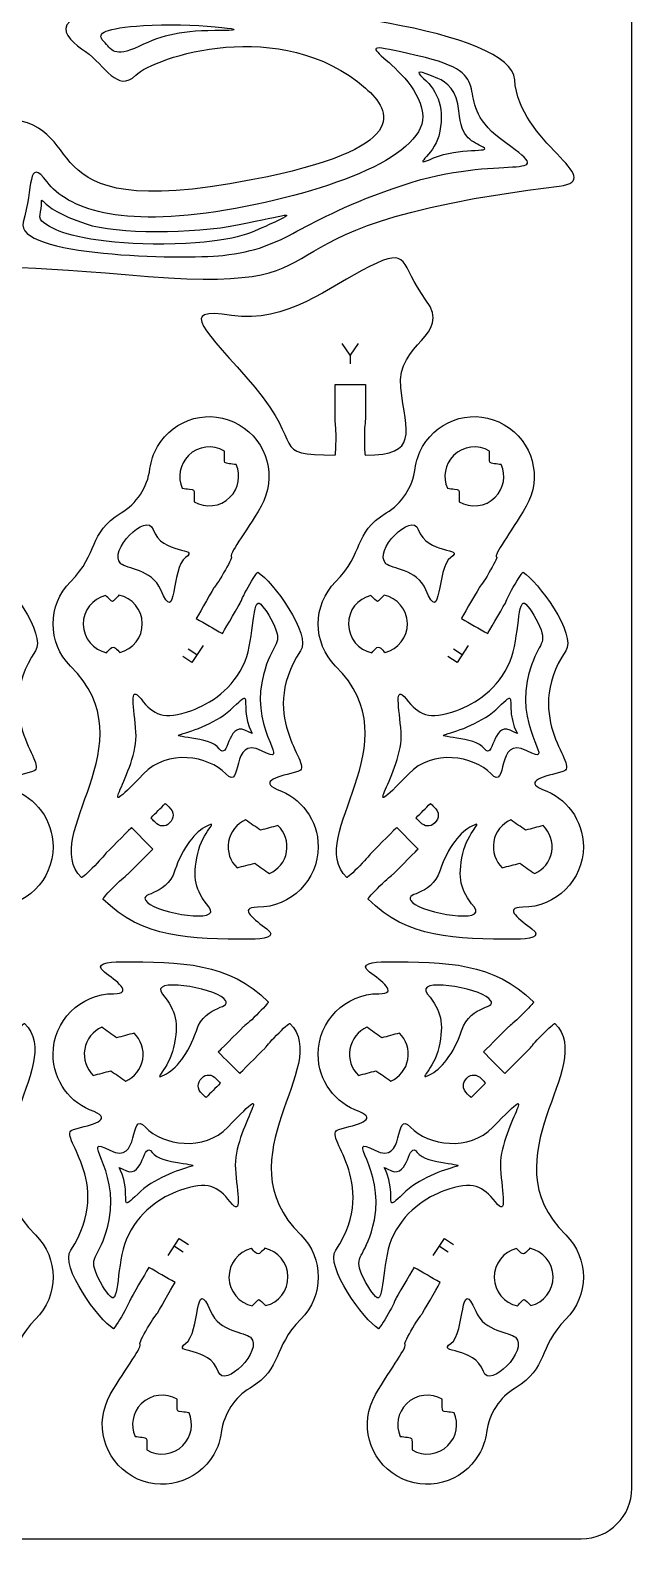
# Model space of a CAD drawing. Extents: x 0 to 300, y 0 to 300.
# Drawn here: x 240.5 to 300, y 0 to 149.4 of the extents above; entities that cross this region are included whole.
import ezdxf

# ---------------------------------------------------------------- set-up
doc = ezdxf.new("R2010")
doc.units = 0
doc.header["$MEASUREMENT"] = 0
doc.layers.add('DEFAULT', color=7, linetype='CONTINUOUS')

msp = doc.modelspace()

# ---------------------------------------------------------------- linework, layer by layer
at = {"layer": 'DEFAULT', "color": 250}
for points in [[(272.15, 117.21), (271.38, 118.37)], [(272.96, 118.37), (272.15, 117.21), (272.15, 116.35)], [(257.61, 88.48), (256.5, 86.79), (255.59, 87.39)], [(283.86, 88.48), (282.75, 86.79), (281.84, 87.39)], [(256.99, 87.54), (256.14, 88.1)], [(283.24, 87.54), (282.38, 88.1)], [(254.14, 28.09), (255.25, 29.78), (256.16, 29.18)], [(254.76, 29.03), (255.62, 28.47)], [(280.39, 28.09), (281.5, 29.78), (282.41, 29.18)], [(281.01, 29.03), (281.87, 28.47)]]:
    msp.add_lwpolyline(points, dxfattribs=at)
at = {"layer": 'DEFAULT', "color": 1}
for points, knots in [([(295.05, 0.05), (198.38, 0.05), (101.72, 0.05), (5.05, 0.05), (2.3, 0.05), (0.05, 2.3), (0.05, 5.05), (0.05, 101.72), (0.05, 198.38), (0.05, 295.05), (0.05, 297.8), (2.3, 300.05), (5.05, 300.05), (101.72, 300.05), (198.38, 300.05), (295.05, 300.05), (297.8, 300.05), (300.05, 297.8), (300.05, 295.05), (300.05, 198.38), (300.05, 101.72), (300.05, 5.05), (300.05, 2.3), (297.8, 0.05), (295.05, 0.05)], [0, 0, 0, 0, 822.047, 822.047, 822.047, 823.047, 823.047, 823.047, 1645.094, 1645.094, 1645.094, 1646.094, 1646.094, 1646.094, 2468.141, 2468.141, 2468.141, 2469.141, 2469.141, 2469.141, 3291.188, 3291.188, 3291.188, 3292.188, 3292.188, 3292.188, 3292.188]), ([(273.69, 143.64), (265.3, 150.94), (252.76, 146.7), (250.94, 144.92), (249.11, 143.13), (247.95, 145.9), (245.96, 147.26), (243.96, 148.61), (240.48, 151.44), (253.68, 151.77), (266.87, 152.1), (288.19, 149.34), (288.46, 144.46), (288.79, 138.3), (297.83, 134.57), (292.85, 133.95), (258.41, 129.72), (275.22, 122.94), (249.9, 125.18), (206.82, 128.98), (234.63, 118.36), (215.88, 121.68), (206.59, 123.33), (204.08, 114.99), (210.67, 134.55), (214.4, 145.63), (218.62, 134.39), (223.01, 134.83), (226.15, 135.15), (229.94, 140.64), (234.12, 140.64), (234.17, 140.64), (234.22, 139.85), (234.22, 138.88), (234.22, 137.92), (234.12, 137.31), (234.12, 137.13), (234.12, 135.97), (234.12, 134.8), (234.12, 133.64), (235.12, 133.64), (236.12, 133.64), (237.12, 133.64), (237.12, 134.8), (237.12, 135.97), (237.12, 137.13), (237.12, 137.31), (237.02, 137.92), (237.02, 138.88), (237.02, 139.85), (237.06, 140.64), (237.12, 140.64), (247.52, 140.64), (238.88, 130.03), (262.35, 134.55), (278.45, 137.66), (276.27, 141.38), (273.69, 143.64)], [1, 1, 1, 1, 2, 2, 2, 3, 3, 3, 4, 4, 4, 5, 5, 5, 6, 6, 6, 7, 7, 7, 8, 8, 8, 9, 9, 9, 10, 10, 10, 11, 11, 11, 12, 12, 12, 13, 13, 13, 22.92, 22.92, 22.92, 31.43, 31.43, 31.43, 41.35, 41.35, 41.35, 42.35, 42.35, 42.35, 43.35, 43.35, 43.35, 44.35, 44.35, 44.35, 45.35, 45.35, 45.35, 45.35]), ([(279.67, 122.67), (282.32, 119.02), (276.68, 118.52), (277.18, 114), (277.67, 109.48), (279.05, 107.32), (273.67, 107.32), (273.61, 107.32), (273.57, 108.1), (273.57, 109.07), (273.57, 110.04), (273.67, 110.64), (273.67, 110.82), (273.67, 111.99), (273.67, 113.15), (273.67, 114.32), (272.67, 114.32), (271.67, 114.32), (270.67, 114.32), (270.67, 113.15), (270.67, 111.99), (270.67, 110.82), (270.67, 110.64), (270.77, 110.04), (270.77, 109.07), (270.77, 108.1), (270.72, 107.32), (270.67, 107.32), (264.06, 107.32), (267.71, 108.22), (262.73, 114.03), (257.75, 119.85), (254.93, 122), (260.41, 121.15), (265.89, 120.3), (270.04, 124), (274.09, 125.99), (278.14, 127.98), (277.01, 126.32), (279.67, 122.67)], [1, 1, 1, 1, 2, 2, 2, 3, 3, 3, 4, 4, 4, 5, 5, 5, 14.92, 14.92, 14.92, 23.43, 23.43, 23.43, 33.35, 33.35, 33.35, 34.35, 34.35, 34.35, 35.35, 35.35, 35.35, 36.35, 36.35, 36.35, 37.35, 37.35, 37.35, 38.35, 38.35, 38.35, 39.35, 39.35, 39.35, 39.35]), ([(240.73, 76), (242.6, 76.49), (236.48, 81.09), (241.01, 87.95), (242.13, 89.52), (238.22, 94.89), (236.78, 95.72), (236.73, 95.74), (236.3, 95.09), (235.82, 94.25), (235.34, 93.41), (235.12, 92.84), (235.03, 92.68), (234.59, 91.92), (233.28, 89.65), (233.28, 89.65), (232.41, 90.15), (231.55, 90.65), (230.68, 91.15), (230.68, 91.15), (231.99, 93.43), (232.43, 94.18), (232.52, 94.33), (232.91, 94.81), (233.4, 95.65), (233.87, 96.48), (234.22, 97.17), (234.18, 97.22), (233.81, 97.43), (235.52, 99.52), (237.09, 102.25), (238.72, 105.08), (237.75, 108.7), (234.92, 110.33), (232.1, 111.97), (228.47, 111), (226.84, 108.17), (226.44, 107.48), (226.2, 106.73), (226.1, 105.98), (225.85, 104.09), (224.76, 102.52), (223.25, 101.59), (219.92, 99.57), (221.1, 97.65), (218.24, 94.79), (215.93, 92.49), (215.93, 88.73), (218.24, 86.43), (226.12, 78.72), (215.08, 69.74), (219.32, 65.5), (219.37, 65.46), (219.95, 65.98), (220.63, 66.67), (221.32, 67.35), (221.68, 67.85), (221.8, 67.97), (222.42, 68.59), (224.28, 70.45), (224.28, 70.45), (224.98, 69.74), (225.69, 69.03), (226.4, 68.33), (226.4, 68.33), (224.54, 66.47), (223.92, 65.85), (223.8, 65.73), (223.3, 65.37), (222.61, 64.68), (221.93, 64), (221.41, 63.42), (221.45, 63.38), (225.37, 59.46), (230.04, 59.4), (236.03, 59.4), (237.31, 59.4), (238.78, 59.6), (237.66, 60.43), (236.55, 61.26), (234.71, 62.56), (236.75, 62.56), (240.07, 62.56), (242.75, 65.24), (242.75, 68.56), (242.75, 71.19), (241.05, 73.43), (238.7, 74.23), (236.79, 75.04), (238.87, 75.5), (240.73, 76)], [1, 1, 1, 1, 2, 2, 2, 3, 3, 3, 4, 4, 4, 5, 5, 5, 6, 6, 6, 14.507608, 14.507608, 14.507608, 15.507608, 15.507608, 15.507608, 16.507608, 16.507608, 16.507608, 17.507608, 17.507608, 17.507608, 18.507608, 18.507608, 18.507608, 19.507608, 19.507608, 19.507608, 20.507608, 20.507608, 20.507608, 21.507608, 21.507608, 21.507608, 22.507608, 22.507608, 22.507608, 23.507608, 23.507608, 23.507608, 24.507608, 24.507608, 24.507608, 25.507608, 25.507608, 25.507608, 26.507608, 26.507608, 26.507608, 27.507608, 27.507608, 27.507608, 28.507608, 28.507608, 28.507608, 37.007032, 37.007032, 37.007032, 38.007032, 38.007032, 38.007032, 39.007032, 39.007032, 39.007032, 40.007032, 40.007032, 40.007032, 41.007032, 41.007032, 41.007032, 42.007032, 42.007032, 42.007032, 43.007032, 43.007032, 43.007032, 44.007032, 44.007032, 44.007032, 45.007032, 45.007032, 45.007032, 46.007032, 46.007032, 46.007032, 46.007032]), ([(266.98, 76), (268.84, 76.49), (262.73, 81.09), (267.26, 87.95), (268.38, 89.52), (264.47, 94.89), (263.03, 95.72), (262.98, 95.74), (262.55, 95.09), (262.06, 94.25), (261.58, 93.41), (261.37, 92.84), (261.28, 92.68), (260.84, 91.92), (259.53, 89.65), (259.53, 89.65), (258.66, 90.15), (257.79, 90.65), (256.93, 91.15), (256.93, 91.15), (258.24, 93.43), (258.68, 94.18), (258.77, 94.33), (259.16, 94.81), (259.64, 95.65), (260.12, 96.48), (260.47, 97.17), (260.43, 97.22), (260.06, 97.43), (261.76, 99.52), (263.34, 102.25), (264.97, 105.08), (264, 108.7), (261.17, 110.33), (258.35, 111.97), (254.72, 111), (253.09, 108.17), (252.69, 107.48), (252.45, 106.73), (252.35, 105.98), (252.1, 104.09), (251.01, 102.52), (249.49, 101.59), (246.17, 99.57), (247.35, 97.65), (244.48, 94.79), (242.18, 92.49), (242.18, 88.73), (244.48, 86.43), (252.37, 78.72), (241.33, 69.74), (245.57, 65.5), (245.61, 65.46), (246.2, 65.98), (246.88, 66.67), (247.56, 67.35), (247.92, 67.85), (248.05, 67.97), (248.67, 68.59), (250.52, 70.45), (250.52, 70.45), (251.23, 69.74), (251.94, 69.03), (252.64, 68.33), (252.64, 68.33), (250.79, 66.47), (250.17, 65.85), (250.04, 65.73), (249.54, 65.37), (248.86, 64.68), (248.18, 64), (247.66, 63.42), (247.69, 63.38), (251.61, 59.46), (256.29, 59.4), (262.28, 59.4), (263.56, 59.4), (265.03, 59.6), (263.91, 60.43), (262.8, 61.26), (260.96, 62.56), (263, 62.56), (266.31, 62.56), (269, 65.24), (269, 68.56), (269, 71.19), (267.3, 73.43), (264.95, 74.23), (263.04, 75.04), (265.12, 75.5), (266.98, 76)], [1, 1, 1, 1, 2, 2, 2, 3, 3, 3, 4, 4, 4, 5, 5, 5, 6, 6, 6, 14.507608, 14.507608, 14.507608, 15.507608, 15.507608, 15.507608, 16.507608, 16.507608, 16.507608, 17.507608, 17.507608, 17.507608, 18.507608, 18.507608, 18.507608, 19.507608, 19.507608, 19.507608, 20.507608, 20.507608, 20.507608, 21.507608, 21.507608, 21.507608, 22.507608, 22.507608, 22.507608, 23.507608, 23.507608, 23.507608, 24.507608, 24.507608, 24.507608, 25.507608, 25.507608, 25.507608, 26.507608, 26.507608, 26.507608, 27.507608, 27.507608, 27.507608, 28.507608, 28.507608, 28.507608, 37.007032, 37.007032, 37.007032, 38.007032, 38.007032, 38.007032, 39.007032, 39.007032, 39.007032, 40.007032, 40.007032, 40.007032, 41.007032, 41.007032, 41.007032, 42.007032, 42.007032, 42.007032, 43.007032, 43.007032, 43.007032, 44.007032, 44.007032, 44.007032, 45.007032, 45.007032, 45.007032, 46.007032, 46.007032, 46.007032, 46.007032]), ([(293.23, 76), (295.09, 76.49), (288.98, 81.09), (293.5, 87.95), (294.63, 89.52), (290.71, 94.89), (289.28, 95.72), (289.23, 95.74), (288.8, 95.09), (288.31, 94.25), (287.83, 93.41), (287.61, 92.84), (287.53, 92.68), (287.09, 91.92), (285.78, 89.65), (285.78, 89.65), (284.91, 90.15), (284.04, 90.65), (283.18, 91.15), (283.18, 91.15), (284.49, 93.43), (284.93, 94.18), (285.01, 94.33), (285.41, 94.81), (285.89, 95.65), (286.37, 96.48), (286.72, 97.17), (286.68, 97.22), (286.31, 97.43), (288.01, 99.52), (289.59, 102.25), (291.22, 105.08), (290.25, 108.7), (287.42, 110.33), (284.6, 111.97), (280.97, 111), (279.34, 108.17), (278.94, 107.48), (278.7, 106.73), (278.6, 105.98), (278.35, 104.09), (277.26, 102.52), (275.74, 101.59), (272.42, 99.57), (273.59, 97.65), (270.73, 94.79), (268.43, 92.49), (268.43, 88.73), (270.73, 86.43), (278.62, 78.72), (267.58, 69.74), (271.82, 65.5), (271.86, 65.46), (272.44, 65.98), (273.13, 66.67), (273.81, 67.35), (274.17, 67.85), (274.3, 67.97), (274.91, 68.59), (276.77, 70.45), (276.77, 70.45), (277.48, 69.74), (278.19, 69.03), (278.89, 68.33), (278.89, 68.33), (277.04, 66.47), (276.42, 65.85), (276.29, 65.73), (275.79, 65.37), (275.11, 64.68), (274.43, 64), (273.9, 63.42), (273.94, 63.38), (277.86, 59.46), (282.54, 59.4), (288.53, 59.4), (289.81, 59.4), (291.28, 59.6), (290.16, 60.43), (289.05, 61.26), (287.21, 62.56), (289.25, 62.56), (292.56, 62.56), (295.25, 65.24), (295.25, 68.56), (295.25, 71.19), (293.55, 73.43), (291.2, 74.23), (289.29, 75.04), (291.36, 75.5), (293.23, 76)], [1, 1, 1, 1, 2, 2, 2, 3, 3, 3, 4, 4, 4, 5, 5, 5, 6, 6, 6, 14.507608, 14.507608, 14.507608, 15.507608, 15.507608, 15.507608, 16.507608, 16.507608, 16.507608, 17.507608, 17.507608, 17.507608, 18.507608, 18.507608, 18.507608, 19.507608, 19.507608, 19.507608, 20.507608, 20.507608, 20.507608, 21.507608, 21.507608, 21.507608, 22.507608, 22.507608, 22.507608, 23.507608, 23.507608, 23.507608, 24.507608, 24.507608, 24.507608, 25.507608, 25.507608, 25.507608, 26.507608, 26.507608, 26.507608, 27.507608, 27.507608, 27.507608, 28.507608, 28.507608, 28.507608, 37.007032, 37.007032, 37.007032, 38.007032, 38.007032, 38.007032, 39.007032, 39.007032, 39.007032, 40.007032, 40.007032, 40.007032, 41.007032, 41.007032, 41.007032, 42.007032, 42.007032, 42.007032, 43.007032, 43.007032, 43.007032, 44.007032, 44.007032, 44.007032, 45.007032, 45.007032, 45.007032, 46.007032, 46.007032, 46.007032, 46.007032]), ([(256.15, 107.27), (257.12, 108.24), (258.59, 108.39), (259.71, 107.71), (259.71, 107.46), (259.71, 107.21), (259.71, 106.96), (259.71, 106.53), (259.71, 106.53), (260.18, 106.47), (260.41, 106.44), (260.65, 106.41), (260.89, 106.38), (261.35, 105.31), (261.15, 104.03), (260.27, 103.15), (259.31, 102.18), (257.83, 102.04), (256.72, 102.71), (256.72, 102.96), (256.72, 103.21), (256.72, 103.46), (256.72, 103.89), (256.72, 103.89), (256.25, 103.95), (256.01, 103.98), (255.78, 104.01), (255.54, 104.04), (255.08, 105.11), (255.28, 106.4), (256.15, 107.27)], [1, 1, 1, 1, 2, 2, 2, 4.14, 4.14, 4.14, 5.14, 5.14, 5.14, 7.158143, 7.158143, 7.158143, 8.158143, 8.158143, 8.158143, 9.158143, 9.158143, 9.158143, 11.268143, 11.268143, 11.268143, 12.268143, 12.268143, 12.268143, 14.283707, 14.283707, 14.283707, 15.283707, 15.283707, 15.283707, 15.283707]), ([(282.4, 107.27), (283.37, 108.24), (284.84, 108.39), (285.96, 107.71), (285.96, 107.46), (285.96, 107.21), (285.96, 106.96), (285.96, 106.53), (285.96, 106.53), (286.43, 106.47), (286.66, 106.44), (286.9, 106.41), (287.13, 106.38), (287.6, 105.31), (287.4, 104.03), (286.52, 103.15), (285.56, 102.18), (284.08, 102.04), (282.96, 102.71), (282.96, 102.96), (282.96, 103.21), (282.96, 103.46), (282.96, 103.89), (282.96, 103.89), (282.49, 103.95), (282.26, 103.98), (282.02, 104.01), (281.79, 104.04), (281.32, 105.11), (281.52, 106.4), (282.4, 107.27)], [1, 1, 1, 1, 2, 2, 2, 4.14, 4.14, 4.14, 5.14, 5.14, 5.14, 7.158143, 7.158143, 7.158143, 8.158143, 8.158143, 8.158143, 9.158143, 9.158143, 9.158143, 11.268143, 11.268143, 11.268143, 12.268143, 12.268143, 12.268143, 14.283707, 14.283707, 14.283707, 15.283707, 15.283707, 15.283707, 15.283707]), ([(245.75, 90.56), (245.72, 91.94), (246.67, 93.11), (247.96, 93.43), (248.09, 93.3), (248.23, 93.17), (248.36, 93.04), (248.62, 92.77), (248.62, 92.77), (248.9, 93.05), (249.03, 93.19), (249.16, 93.32), (249.28, 93.46), (250.58, 93.18), (251.56, 92.04), (251.58, 90.66), (251.61, 89.28), (250.67, 88.1), (249.37, 87.78), (249.23, 87.93), (249.08, 88.07), (248.94, 88.22), (248.81, 88.34), (248.59, 88.33), (248.45, 88.19), (248.32, 88.05), (248.19, 87.91), (248.05, 87.76), (246.76, 88.04), (245.77, 89.18), (245.75, 90.56)], [1, 1, 1, 1, 2, 2, 2, 3.605148, 3.605148, 3.605148, 4.605148, 4.605148, 4.605148, 6.175944, 6.175944, 6.175944, 7.175944, 7.175944, 7.175944, 8.175944, 8.175944, 8.175944, 9.922512, 9.922512, 9.922512, 10.922512, 10.922512, 10.922512, 12.592243, 12.592243, 12.592243, 13.592243, 13.592243, 13.592243, 13.592243]), ([(272, 90.56), (271.97, 91.94), (272.92, 93.11), (274.21, 93.43), (274.34, 93.3), (274.48, 93.17), (274.61, 93.04), (274.87, 92.77), (274.87, 92.77), (275.15, 93.05), (275.28, 93.19), (275.41, 93.32), (275.53, 93.46), (276.83, 93.18), (277.81, 92.04), (277.83, 90.66), (277.86, 89.28), (276.91, 88.1), (275.62, 87.78), (275.48, 87.93), (275.33, 88.07), (275.19, 88.22), (275.06, 88.34), (274.84, 88.33), (274.7, 88.19), (274.57, 88.05), (274.43, 87.91), (274.3, 87.76), (273, 88.04), (272.02, 89.18), (272, 90.56)], [1, 1, 1, 1, 2, 2, 2, 3.605148, 3.605148, 3.605148, 4.605148, 4.605148, 4.605148, 6.175944, 6.175944, 6.175944, 7.175944, 7.175944, 7.175944, 8.175944, 8.175944, 8.175944, 9.922512, 9.922512, 9.922512, 10.922512, 10.922512, 10.922512, 12.592243, 12.592243, 12.592243, 13.592243, 13.592243, 13.592243, 13.592243]), ([(260.13, 69.06), (260.3, 70.05), (260.96, 70.83), (261.81, 71.22), (262.3, 70.88), (262.79, 70.53), (263.29, 70.19), (263.87, 70.34), (264.44, 70.5), (265.02, 70.65), (265.7, 70), (266.04, 69.04), (265.87, 68.05), (265.7, 67.06), (265.04, 66.28), (264.19, 65.89), (263.7, 66.24), (263.21, 66.58), (262.72, 66.93), (262.13, 66.77), (261.55, 66.62), (260.97, 66.47), (260.3, 67.12), (259.96, 68.07), (260.13, 69.06)], [1, 1, 1, 1, 2, 2, 2, 7.112827, 7.112827, 7.112827, 12.197166, 12.197166, 12.197166, 13.197166, 13.197166, 13.197166, 14.197166, 14.197166, 14.197166, 19.293615, 19.293615, 19.293615, 24.411476, 24.411476, 24.411476, 25.411476, 25.411476, 25.411476, 25.411476]), ([(286.38, 69.06), (286.55, 70.05), (287.21, 70.83), (288.06, 71.22), (288.55, 70.88), (289.04, 70.53), (289.54, 70.19), (290.11, 70.34), (290.69, 70.5), (291.27, 70.65), (291.95, 70), (292.29, 69.04), (292.12, 68.05), (291.95, 67.06), (291.29, 66.28), (290.44, 65.89), (289.95, 66.24), (289.45, 66.58), (288.96, 66.93), (288.38, 66.77), (287.8, 66.62), (287.22, 66.47), (286.55, 67.12), (286.21, 68.07), (286.38, 69.06)], [1, 1, 1, 1, 2, 2, 2, 7.112827, 7.112827, 7.112827, 12.197166, 12.197166, 12.197166, 13.197166, 13.197166, 13.197166, 14.197166, 14.197166, 14.197166, 19.293615, 19.293615, 19.293615, 24.411476, 24.411476, 24.411476, 25.411476, 25.411476, 25.411476, 25.411476]), ([(218.53, 40.57), (216.66, 40.07), (222.78, 35.48), (218.25, 28.62), (217.13, 27.05), (221.04, 21.68), (222.48, 20.85), (222.53, 20.83), (222.96, 21.48), (223.44, 22.32), (223.92, 23.15), (224.14, 23.73), (224.23, 23.89), (224.67, 24.64), (225.98, 26.92), (225.98, 26.92), (226.85, 26.42), (227.71, 25.92), (228.58, 25.42), (228.58, 25.42), (227.27, 23.14), (226.83, 22.39), (226.74, 22.23), (226.35, 21.76), (225.86, 20.92), (225.39, 20.09), (225.04, 19.39), (225.08, 19.35), (225.45, 19.14), (223.74, 17.04), (222.17, 14.32), (220.54, 11.49), (221.51, 7.87), (224.34, 6.24), (227.16, 4.6), (230.79, 5.57), (232.42, 8.4), (232.82, 9.09), (233.06, 9.84), (233.16, 10.59), (233.41, 12.48), (234.5, 14.05), (236.01, 14.97), (239.34, 17), (238.16, 18.91), (241.02, 21.78), (243.33, 24.08), (243.33, 27.84), (241.02, 30.14), (233.14, 37.85), (244.18, 46.83), (239.94, 51.07), (239.89, 51.11), (239.31, 50.59), (238.63, 49.9), (237.94, 49.22), (237.58, 48.72), (237.46, 48.6), (236.84, 47.98), (234.98, 46.12), (234.98, 46.12), (234.28, 46.83), (233.57, 47.53), (232.86, 48.24), (232.86, 48.24), (234.72, 50.1), (235.34, 50.72), (235.46, 50.84), (235.96, 51.2), (236.65, 51.89), (237.33, 52.57), (237.85, 53.15), (237.81, 53.19), (233.89, 57.11), (229.22, 57.17), (223.23, 57.17), (221.95, 57.17), (220.48, 56.97), (221.6, 56.14), (222.71, 55.31), (224.55, 54.01), (222.51, 54.01), (219.19, 54.01), (216.51, 51.32), (216.51, 48.01), (216.51, 45.38), (218.21, 43.14), (220.56, 42.34), (222.47, 41.52), (220.39, 41.07), (218.53, 40.57)], [1, 1, 1, 1, 2, 2, 2, 3, 3, 3, 4, 4, 4, 5, 5, 5, 6, 6, 6, 14.507608, 14.507608, 14.507608, 15.507608, 15.507608, 15.507608, 16.507608, 16.507608, 16.507608, 17.507608, 17.507608, 17.507608, 18.507608, 18.507608, 18.507608, 19.507608, 19.507608, 19.507608, 20.507608, 20.507608, 20.507608, 21.507608, 21.507608, 21.507608, 22.507608, 22.507608, 22.507608, 23.507608, 23.507608, 23.507608, 24.507608, 24.507608, 24.507608, 25.507608, 25.507608, 25.507608, 26.507608, 26.507608, 26.507608, 27.507608, 27.507608, 27.507608, 28.507608, 28.507608, 28.507608, 37.007032, 37.007032, 37.007032, 38.007032, 38.007032, 38.007032, 39.007032, 39.007032, 39.007032, 40.007032, 40.007032, 40.007032, 41.007032, 41.007032, 41.007032, 42.007032, 42.007032, 42.007032, 43.007032, 43.007032, 43.007032, 44.007032, 44.007032, 44.007032, 45.007032, 45.007032, 45.007032, 46.007032, 46.007032, 46.007032, 46.007032]), ([(244.78, 40.57), (242.91, 40.07), (249.03, 35.48), (244.5, 28.62), (243.38, 27.05), (247.29, 21.68), (248.73, 20.85), (248.78, 20.83), (249.21, 21.48), (249.69, 22.32), (250.17, 23.15), (250.39, 23.73), (250.48, 23.89), (250.92, 24.64), (252.23, 26.92), (252.23, 26.92), (253.1, 26.42), (253.96, 25.92), (254.83, 25.42), (254.83, 25.42), (253.52, 23.14), (253.08, 22.39), (252.99, 22.23), (252.6, 21.76), (252.11, 20.92), (251.63, 20.09), (251.28, 19.39), (251.33, 19.35), (251.69, 19.14), (249.99, 17.04), (248.42, 14.32), (246.79, 11.49), (247.76, 7.87), (250.59, 6.24), (253.41, 4.6), (257.03, 5.57), (258.66, 8.4), (259.07, 9.09), (259.31, 9.84), (259.41, 10.59), (259.66, 12.48), (260.75, 14.05), (262.26, 14.97), (265.59, 17), (264.41, 18.91), (267.27, 21.78), (269.58, 24.08), (269.58, 27.84), (267.27, 30.14), (259.39, 37.85), (270.43, 46.83), (266.19, 51.07), (266.14, 51.11), (265.56, 50.59), (264.88, 49.9), (264.19, 49.22), (263.83, 48.72), (263.71, 48.6), (263.09, 47.98), (261.23, 46.12), (261.23, 46.12), (260.53, 46.83), (259.82, 47.53), (259.11, 48.24), (259.11, 48.24), (260.97, 50.1), (261.59, 50.72), (261.71, 50.84), (262.21, 51.2), (262.89, 51.89), (263.58, 52.57), (264.1, 53.15), (264.06, 53.19), (260.14, 57.11), (255.46, 57.17), (249.47, 57.17), (248.2, 57.17), (246.73, 56.97), (247.84, 56.14), (248.96, 55.31), (250.8, 54.01), (248.75, 54.01), (245.44, 54.01), (242.75, 51.32), (242.75, 48.01), (242.75, 45.38), (244.45, 43.14), (246.81, 42.34), (248.72, 41.52), (246.64, 41.07), (244.78, 40.57)], [1, 1, 1, 1, 2, 2, 2, 3, 3, 3, 4, 4, 4, 5, 5, 5, 6, 6, 6, 14.507608, 14.507608, 14.507608, 15.507608, 15.507608, 15.507608, 16.507608, 16.507608, 16.507608, 17.507608, 17.507608, 17.507608, 18.507608, 18.507608, 18.507608, 19.507608, 19.507608, 19.507608, 20.507608, 20.507608, 20.507608, 21.507608, 21.507608, 21.507608, 22.507608, 22.507608, 22.507608, 23.507608, 23.507608, 23.507608, 24.507608, 24.507608, 24.507608, 25.507608, 25.507608, 25.507608, 26.507608, 26.507608, 26.507608, 27.507608, 27.507608, 27.507608, 28.507608, 28.507608, 28.507608, 37.007032, 37.007032, 37.007032, 38.007032, 38.007032, 38.007032, 39.007032, 39.007032, 39.007032, 40.007032, 40.007032, 40.007032, 41.007032, 41.007032, 41.007032, 42.007032, 42.007032, 42.007032, 43.007032, 43.007032, 43.007032, 44.007032, 44.007032, 44.007032, 45.007032, 45.007032, 45.007032, 46.007032, 46.007032, 46.007032, 46.007032]), ([(271.03, 40.57), (269.16, 40.07), (275.28, 35.48), (270.75, 28.62), (269.62, 27.05), (273.54, 21.68), (274.98, 20.85), (275.02, 20.83), (275.45, 21.48), (275.94, 22.32), (276.42, 23.15), (276.64, 23.73), (276.72, 23.89), (277.17, 24.64), (278.48, 26.92), (278.48, 26.92), (279.34, 26.42), (280.21, 25.92), (281.08, 25.42), (281.08, 25.42), (279.77, 23.14), (279.33, 22.39), (279.24, 22.23), (278.85, 21.76), (278.36, 20.92), (277.88, 20.09), (277.53, 19.39), (277.58, 19.35), (277.94, 19.14), (276.24, 17.04), (274.67, 14.32), (273.04, 11.49), (274.01, 7.87), (276.83, 6.24), (279.66, 4.6), (283.28, 5.57), (284.91, 8.4), (285.32, 9.09), (285.56, 9.84), (285.66, 10.59), (285.9, 12.48), (286.99, 14.05), (288.51, 14.97), (291.84, 17), (290.66, 18.91), (293.52, 21.78), (295.83, 24.08), (295.83, 27.84), (293.52, 30.14), (285.64, 37.85), (296.67, 46.83), (292.43, 51.07), (292.39, 51.11), (291.81, 50.59), (291.13, 49.9), (290.44, 49.22), (290.08, 48.72), (289.96, 48.6), (289.34, 47.98), (287.48, 46.12), (287.48, 46.12), (286.77, 46.83), (286.07, 47.53), (285.36, 48.24), (285.36, 48.24), (287.22, 50.1), (287.84, 50.72), (287.96, 50.84), (288.46, 51.2), (289.14, 51.89), (289.83, 52.57), (290.35, 53.15), (290.31, 53.19), (286.39, 57.11), (281.71, 57.17), (275.72, 57.17), (274.45, 57.17), (272.98, 56.97), (274.09, 56.14), (275.21, 55.31), (277.05, 54.01), (275, 54.01), (271.69, 54.01), (269, 51.32), (269, 48.01), (269, 45.38), (270.7, 43.14), (273.06, 42.34), (274.97, 41.52), (272.89, 41.07), (271.03, 40.57)], [1, 1, 1, 1, 2, 2, 2, 3, 3, 3, 4, 4, 4, 5, 5, 5, 6, 6, 6, 14.507608, 14.507608, 14.507608, 15.507608, 15.507608, 15.507608, 16.507608, 16.507608, 16.507608, 17.507608, 17.507608, 17.507608, 18.507608, 18.507608, 18.507608, 19.507608, 19.507608, 19.507608, 20.507608, 20.507608, 20.507608, 21.507608, 21.507608, 21.507608, 22.507608, 22.507608, 22.507608, 23.507608, 23.507608, 23.507608, 24.507608, 24.507608, 24.507608, 25.507608, 25.507608, 25.507608, 26.507608, 26.507608, 26.507608, 27.507608, 27.507608, 27.507608, 28.507608, 28.507608, 28.507608, 37.007032, 37.007032, 37.007032, 38.007032, 38.007032, 38.007032, 39.007032, 39.007032, 39.007032, 40.007032, 40.007032, 40.007032, 41.007032, 41.007032, 41.007032, 42.007032, 42.007032, 42.007032, 43.007032, 43.007032, 43.007032, 44.007032, 44.007032, 44.007032, 45.007032, 45.007032, 45.007032, 46.007032, 46.007032, 46.007032, 46.007032]), ([(251.63, 47.51), (251.45, 46.52), (250.8, 45.74), (249.95, 45.35), (249.45, 45.69), (248.96, 46.04), (248.47, 46.38), (247.89, 46.23), (247.31, 46.07), (246.74, 45.92), (246.06, 46.57), (245.71, 47.53), (245.89, 48.52), (246.06, 49.51), (246.72, 50.29), (247.57, 50.68), (248.06, 50.33), (248.55, 49.99), (249.04, 49.64), (249.62, 49.79), (250.2, 49.95), (250.79, 50.1), (251.45, 49.45), (251.8, 48.5), (251.63, 47.51)], [1, 1, 1, 1, 2, 2, 2, 7.112827, 7.112827, 7.112827, 12.197166, 12.197166, 12.197166, 13.197166, 13.197166, 13.197166, 14.197166, 14.197166, 14.197166, 19.293615, 19.293615, 19.293615, 24.411476, 24.411476, 24.411476, 25.411476, 25.411476, 25.411476, 25.411476]), ([(277.88, 47.51), (277.7, 46.52), (277.05, 45.74), (276.2, 45.35), (275.7, 45.69), (275.21, 46.04), (274.72, 46.38), (274.14, 46.23), (273.56, 46.07), (272.99, 45.92), (272.31, 46.57), (271.96, 47.53), (272.14, 48.52), (272.31, 49.51), (272.96, 50.29), (273.82, 50.68), (274.31, 50.33), (274.8, 49.99), (275.29, 49.64), (275.87, 49.79), (276.45, 49.95), (277.04, 50.1), (277.7, 49.45), (278.05, 48.5), (277.88, 47.51)], [1, 1, 1, 1, 2, 2, 2, 7.112827, 7.112827, 7.112827, 12.197166, 12.197166, 12.197166, 13.197166, 13.197166, 13.197166, 14.197166, 14.197166, 14.197166, 19.293615, 19.293615, 19.293615, 24.411476, 24.411476, 24.411476, 25.411476, 25.411476, 25.411476, 25.411476]), ([(266.01, 26.01), (266.03, 24.63), (265.09, 23.45), (263.8, 23.13), (263.66, 23.27), (263.53, 23.4), (263.4, 23.53), (263.13, 23.8), (263.13, 23.8), (262.85, 23.52), (262.73, 23.38), (262.6, 23.25), (262.47, 23.11), (261.18, 23.39), (260.2, 24.53), (260.17, 25.91), (260.15, 27.29), (261.09, 28.47), (262.38, 28.79), (262.53, 28.64), (262.67, 28.5), (262.82, 28.35), (262.95, 28.22), (263.17, 28.23), (263.3, 28.38), (263.44, 28.52), (263.57, 28.66), (263.71, 28.81), (265, 28.53), (265.98, 27.39), (266.01, 26.01)], [1, 1, 1, 1, 2, 2, 2, 3.605148, 3.605148, 3.605148, 4.605148, 4.605148, 4.605148, 6.175944, 6.175944, 6.175944, 7.175944, 7.175944, 7.175944, 8.175944, 8.175944, 8.175944, 9.922512, 9.922512, 9.922512, 10.922512, 10.922512, 10.922512, 12.592243, 12.592243, 12.592243, 13.592243, 13.592243, 13.592243, 13.592243]), ([(292.25, 26.01), (292.28, 24.63), (291.33, 23.45), (290.05, 23.13), (289.91, 23.27), (289.78, 23.4), (289.64, 23.53), (289.38, 23.8), (289.38, 23.8), (289.1, 23.52), (288.97, 23.38), (288.85, 23.25), (288.72, 23.11), (287.43, 23.39), (286.44, 24.53), (286.42, 25.91), (286.4, 27.29), (287.34, 28.47), (288.63, 28.79), (288.78, 28.64), (288.92, 28.5), (289.07, 28.35), (289.2, 28.22), (289.42, 28.23), (289.55, 28.38), (289.69, 28.52), (289.82, 28.66), (289.95, 28.81), (291.25, 28.53), (292.23, 27.39), (292.25, 26.01)], [1, 1, 1, 1, 2, 2, 2, 3.605148, 3.605148, 3.605148, 4.605148, 4.605148, 4.605148, 6.175944, 6.175944, 6.175944, 7.175944, 7.175944, 7.175944, 8.175944, 8.175944, 8.175944, 9.922512, 9.922512, 9.922512, 10.922512, 10.922512, 10.922512, 12.592243, 12.592243, 12.592243, 13.592243, 13.592243, 13.592243, 13.592243]), ([(255.61, 9.29), (254.64, 8.33), (253.16, 8.18), (252.04, 8.86), (252.04, 9.11), (252.04, 9.36), (252.04, 9.61), (252.04, 10.04), (252.04, 10.04), (251.58, 10.1), (251.34, 10.13), (251.11, 10.16), (250.87, 10.19), (250.41, 11.26), (250.61, 12.54), (251.48, 13.42), (252.45, 14.38), (253.93, 14.53), (255.04, 13.86), (255.04, 13.61), (255.04, 13.36), (255.04, 13.11), (255.04, 12.68), (255.04, 12.68), (255.51, 12.62), (255.75, 12.59), (255.98, 12.56), (256.22, 12.53), (256.68, 11.46), (256.48, 10.17), (255.61, 9.29)], [1, 1, 1, 1, 2, 2, 2, 4.14, 4.14, 4.14, 5.14, 5.14, 5.14, 7.158143, 7.158143, 7.158143, 8.158143, 8.158143, 8.158143, 9.158143, 9.158143, 9.158143, 11.268143, 11.268143, 11.268143, 12.268143, 12.268143, 12.268143, 14.283707, 14.283707, 14.283707, 15.283707, 15.283707, 15.283707, 15.283707]), ([(281.85, 9.29), (280.89, 8.33), (279.41, 8.18), (278.29, 8.86), (278.29, 9.11), (278.29, 9.36), (278.29, 9.61), (278.29, 10.04), (278.29, 10.04), (277.83, 10.1), (277.59, 10.13), (277.36, 10.16), (277.12, 10.19), (276.65, 11.26), (276.86, 12.54), (277.73, 13.42), (278.7, 14.38), (280.18, 14.53), (281.29, 13.86), (281.29, 13.61), (281.29, 13.36), (281.29, 13.11), (281.29, 12.68), (281.29, 12.68), (281.76, 12.62), (281.99, 12.59), (282.23, 12.56), (282.46, 12.53), (282.93, 11.46), (282.73, 10.17), (281.85, 9.29)], [1, 1, 1, 1, 2, 2, 2, 4.14, 4.14, 4.14, 5.14, 5.14, 5.14, 7.158143, 7.158143, 7.158143, 8.158143, 8.158143, 8.158143, 9.158143, 9.158143, 9.158143, 11.268143, 11.268143, 11.268143, 12.268143, 12.268143, 12.268143, 14.283707, 14.283707, 14.283707, 15.283707, 15.283707, 15.283707, 15.283707])]:
    msp.add_open_spline(points, degree=3, knots=knots, dxfattribs=at)
at = {"layer": 'DEFAULT', "color": 3}
for points, knots in [([(251.71, 149.84), (247.88, 149.56), (246.96, 149.12), (247.76, 148.28), (248.55, 147.44), (248.77, 146.61), (251.24, 147.77), (253.7, 148.93), (255.44, 149.35), (259.51, 149.35), (263.58, 149.35), (256.11, 150.18), (251.71, 149.84)], [0, 0, 0, 0, 1, 1, 1, 2, 2, 2, 3, 3, 3, 4, 4, 4, 4]), ([(282.92, 141.38), (283.15, 138.51), (284.33, 138.39), (285.33, 137.81), (286.32, 137.23), (282.92, 137.81), (280.43, 136.73), (277.94, 135.65), (280.46, 137.03), (280.93, 138.89), (281.59, 141.54), (280.91, 143.28), (279.42, 144.61), (278.49, 145.44), (278.97, 145.4), (280.85, 144.61), (281.73, 144.24), (282.75, 143.41), (282.92, 141.38)], [0, 0, 0, 0, 1, 1, 1, 2, 2, 2, 3, 3, 3, 4, 4, 4, 5, 5, 5, 6, 6, 6, 6]), ([(264.14, 130.13), (267.47, 131.66), (265.81, 131.06), (261.18, 130.13), (256.55, 129.21), (249.05, 129.19), (246.02, 130.2), (240.7, 131.98), (241.81, 133.55), (241.57, 131.74), (241.45, 130.75), (240.99, 130.63), (243.07, 129.61), (244.44, 128.94), (248.89, 128.01), (254.83, 128.23), (260.78, 128.45), (262.15, 129.23), (264.14, 130.13)], [0, 0, 0, 0, 1, 1, 1, 2, 2, 2, 3, 3, 3, 4, 4, 4, 5, 5, 5, 6, 6, 6, 6]), ([(252.65, 99.97), (252.06, 101.71), (248.12, 97.86), (249.47, 96.57), (250, 96.05), (252.54, 96.06), (253.41, 93.99), (255.02, 90.18), (254.41, 96.15), (255.88, 97.19), (257.35, 98.23), (253.52, 97.4), (252.65, 99.97)], [0, 0, 0, 0, 1, 1, 1, 2, 2, 2, 3, 3, 3, 4, 4, 4, 4]), ([(278.9, 99.97), (278.31, 101.71), (274.37, 97.86), (275.71, 96.57), (276.25, 96.05), (278.78, 96.06), (279.66, 93.99), (281.27, 90.18), (280.66, 96.15), (282.13, 97.19), (283.6, 98.23), (279.77, 97.4), (278.9, 99.97)], [0, 0, 0, 0, 1, 1, 1, 2, 2, 2, 3, 3, 3, 4, 4, 4, 4]), ([(261.88, 81.67), (261.67, 83.26), (262.21, 83.94), (260.63, 82.39), (259.05, 80.84), (256.6, 80.01), (255.38, 79.68), (254.16, 79.34), (258.28, 79.51), (259.21, 78.26), (260.13, 77.02), (259.98, 80.84), (261.75, 80.09), (263.12, 79.51), (262.17, 79.47), (261.88, 81.67)], [0, 0, 0, 0, 1, 1, 1, 2, 2, 2, 3, 3, 3, 4, 4, 4, 5, 5, 5, 5]), ([(288.12, 81.67), (287.91, 83.26), (288.46, 83.94), (286.88, 82.39), (285.3, 80.84), (282.85, 80.01), (281.62, 79.68), (280.4, 79.34), (284.53, 79.51), (285.46, 78.26), (286.38, 77.02), (286.23, 80.84), (288, 80.09), (289.37, 79.51), (288.41, 79.47), (288.12, 81.67)], [0, 0, 0, 0, 1, 1, 1, 2, 2, 2, 3, 3, 3, 4, 4, 4, 5, 5, 5, 5]), ([(257.07, 67.89), (256.54, 65.42), (256.81, 64.3), (258.18, 62.6), (259.55, 60.89), (253.18, 61.95), (252.1, 63.03), (250.97, 64.17), (253.93, 63.45), (254.82, 66.23), (255.55, 68.49), (256.91, 70.09), (257.97, 70.6), (259.3, 71.24), (257.53, 70.05), (257.07, 67.89)], [0, 0, 0, 0, 1, 1, 1, 2, 2, 2, 3, 3, 3, 4, 4, 4, 5, 5, 5, 5]), ([(283.32, 67.89), (282.79, 65.42), (283.06, 64.3), (284.43, 62.6), (285.8, 60.89), (279.42, 61.95), (278.35, 63.03), (277.22, 64.17), (280.18, 63.45), (281.07, 66.23), (281.8, 68.49), (283.15, 70.09), (284.22, 70.6), (285.55, 71.24), (283.78, 70.05), (283.32, 67.89)], [0, 0, 0, 0, 1, 1, 1, 2, 2, 2, 3, 3, 3, 4, 4, 4, 5, 5, 5, 5]), ([(254.69, 48.68), (255.22, 51.15), (254.95, 52.27), (253.58, 53.97), (252.21, 55.67), (258.58, 54.62), (259.65, 53.54), (260.79, 52.39), (257.83, 53.12), (256.94, 50.34), (256.21, 48.07), (254.85, 46.48), (253.78, 45.97), (252.46, 45.33), (254.22, 46.52), (254.69, 48.68)], [0, 0, 0, 0, 1, 1, 1, 2, 2, 2, 3, 3, 3, 4, 4, 4, 5, 5, 5, 5]), ([(280.94, 48.68), (281.47, 51.15), (281.2, 52.27), (279.83, 53.97), (278.46, 55.67), (284.83, 54.62), (285.9, 53.54), (287.03, 52.39), (284.08, 53.12), (283.19, 50.34), (282.46, 48.07), (281.1, 46.48), (280.03, 45.97), (278.71, 45.33), (280.47, 46.52), (280.94, 48.68)], [0, 0, 0, 0, 1, 1, 1, 2, 2, 2, 3, 3, 3, 4, 4, 4, 5, 5, 5, 5]), ([(249.88, 34.9), (250.09, 33.31), (249.55, 32.63), (251.13, 34.18), (252.7, 35.73), (255.16, 36.56), (256.38, 36.89), (257.6, 37.23), (253.48, 37.06), (252.55, 38.3), (251.62, 39.55), (251.77, 35.73), (250.01, 36.48), (248.64, 37.06), (249.59, 37.1), (249.88, 34.9)], [0, 0, 0, 0, 1, 1, 1, 2, 2, 2, 3, 3, 3, 4, 4, 4, 5, 5, 5, 5]), ([(276.13, 34.9), (276.34, 33.31), (275.8, 32.63), (277.37, 34.18), (278.95, 35.73), (281.41, 36.56), (282.63, 36.89), (283.85, 37.23), (279.72, 37.06), (278.8, 38.3), (277.87, 39.55), (278.02, 35.73), (276.25, 36.48), (274.89, 37.06), (275.84, 37.1), (276.13, 34.9)], [0, 0, 0, 0, 1, 1, 1, 2, 2, 2, 3, 3, 3, 4, 4, 4, 5, 5, 5, 5]), ([(259.11, 16.6), (259.7, 14.85), (263.64, 18.71), (262.29, 20), (261.75, 20.52), (259.22, 20.5), (258.35, 22.57), (256.74, 26.39), (257.35, 20.42), (255.88, 19.38), (254.4, 18.34), (258.24, 19.17), (259.11, 16.6)], [0, 0, 0, 0, 1, 1, 1, 2, 2, 2, 3, 3, 3, 4, 4, 4, 4]), ([(285.36, 16.6), (285.94, 14.85), (289.88, 18.71), (288.54, 20), (288, 20.52), (285.47, 20.5), (284.6, 22.57), (282.99, 26.39), (283.6, 20.42), (282.13, 19.38), (280.65, 18.34), (284.49, 19.17), (285.36, 16.6)], [0, 0, 0, 0, 1, 1, 1, 2, 2, 2, 3, 3, 3, 4, 4, 4, 4])]:
    msp.add_open_spline(points, degree=3, knots=knots, dxfattribs=at)
at = {"layer": 'DEFAULT', "color": 5}
for points, knots in [([(279.61, 146.66), (287.31, 144.78), (281.56, 142.47), (287.57, 138.22), (293.25, 134.2), (287.03, 137.28), (277.4, 134.05), (266.58, 130.42), (266.17, 127.79), (259.55, 127.09), (255.4, 126.64), (238.8, 127.02), (239.8, 130.38), (240.79, 133.74), (240.17, 136.98), (242.16, 134.36), (244.16, 131.75), (249.26, 129.77), (259.84, 131.57), (270.43, 133.37), (279.97, 137.08), (279.33, 141.21), (278.52, 146.44), (269.16, 149.2), (279.61, 146.66)], [0, 0, 0, 0, 1, 1, 1, 2, 2, 2, 3, 3, 3, 4, 4, 4, 5, 5, 5, 6, 6, 6, 7, 7, 7, 8, 8, 8, 8]), ([(261.76, 86.92), (260.61, 84.15), (258.25, 82.67), (256.48, 82.05), (253.65, 81.05), (252.7, 81.63), (251.46, 83.18), (250.21, 84.74), (250.79, 82.29), (250.96, 79.91), (251.25, 75.94), (246.29, 70.14), (251.71, 75.77), (254.06, 78.23), (258.12, 77.57), (259.86, 75.77), (261.61, 73.97), (260.26, 79.66), (263.39, 78.06), (266.52, 76.46), (262.4, 79.81), (263.44, 84.93), (264.19, 88.58), (265.42, 88.38), (264.81, 90.03), (264.47, 90.97), (263.78, 92.08), (263.32, 92.55), (262.45, 93.46), (262.71, 89.21), (261.76, 86.92)], [1, 1, 1, 1, 2, 2, 2, 3, 3, 3, 4, 4, 4, 5, 5, 5, 6, 6, 6, 7, 7, 7, 8, 8, 8, 9, 9, 9, 10, 10, 10, 11, 11, 11, 11]), ([(288.01, 86.92), (286.86, 84.15), (284.5, 82.67), (282.73, 82.05), (279.89, 81.05), (278.95, 81.63), (277.71, 83.18), (276.46, 84.74), (277.03, 82.29), (277.21, 79.91), (277.5, 75.94), (272.54, 70.14), (277.96, 75.77), (280.31, 78.23), (284.37, 77.57), (286.11, 75.77), (287.85, 73.97), (286.51, 79.66), (289.64, 78.06), (292.77, 76.46), (288.65, 79.81), (289.69, 84.93), (290.44, 88.58), (291.66, 88.38), (291.06, 90.03), (290.72, 90.97), (290.02, 92.08), (289.57, 92.55), (288.69, 93.46), (288.96, 89.21), (288.01, 86.92)], [1, 1, 1, 1, 2, 2, 2, 3, 3, 3, 4, 4, 4, 5, 5, 5, 6, 6, 6, 7, 7, 7, 8, 8, 8, 9, 9, 9, 10, 10, 10, 11, 11, 11, 11]), ([(250, 29.65), (251.15, 32.42), (253.5, 33.9), (255.28, 34.52), (258.11, 35.52), (259.05, 34.94), (260.3, 33.39), (261.54, 31.83), (260.97, 34.28), (260.8, 36.66), (260.51, 40.63), (265.46, 46.43), (260.05, 40.79), (257.7, 38.34), (253.64, 38.99), (251.89, 40.8), (250.15, 42.6), (251.5, 36.91), (248.37, 38.51), (245.23, 40.11), (249.36, 36.76), (248.31, 31.64), (247.57, 27.99), (246.34, 28.19), (246.94, 26.54), (247.29, 25.6), (247.98, 24.49), (248.44, 24.02), (249.31, 23.11), (249.04, 27.36), (250, 29.65)], [1, 1, 1, 1, 2, 2, 2, 3, 3, 3, 4, 4, 4, 5, 5, 5, 6, 6, 6, 7, 7, 7, 8, 8, 8, 9, 9, 9, 10, 10, 10, 11, 11, 11, 11]), ([(276.24, 29.65), (277.4, 32.42), (279.75, 33.9), (281.53, 34.52), (284.36, 35.52), (285.3, 34.94), (286.55, 33.39), (287.79, 31.83), (287.22, 34.28), (287.05, 36.66), (286.75, 40.63), (291.71, 46.43), (286.3, 40.79), (283.94, 38.34), (279.89, 38.99), (278.14, 40.8), (276.4, 42.6), (277.75, 36.91), (274.61, 38.51), (271.48, 40.11), (275.61, 36.76), (274.56, 31.64), (273.82, 27.99), (272.59, 28.19), (273.19, 26.54), (273.54, 25.6), (274.23, 24.49), (274.69, 24.02), (275.56, 23.11), (275.29, 27.36), (276.24, 29.65)], [1, 1, 1, 1, 2, 2, 2, 3, 3, 3, 4, 4, 4, 5, 5, 5, 6, 6, 6, 7, 7, 7, 8, 8, 8, 9, 9, 9, 10, 10, 10, 11, 11, 11, 11])]:
    msp.add_open_spline(points, degree=3, knots=knots, dxfattribs=at)
at = {"layer": 'DEFAULT', "color": 250}
for points in [[(252.45, 71.43), (252.55, 71.3), (252.67, 71.15), (252.82, 71.01), (253.08, 70.74), (253.33, 70.61), (253.57, 70.61), (253.82, 70.59), (254.06, 70.69), (254.29, 70.92), (254.52, 71.15), (254.64, 71.41), (254.64, 71.68), (254.64, 71.95), (254.49, 72.24), (254.21, 72.52), (254.08, 72.65), (253.96, 72.75), (253.86, 72.83), (253.39, 72.36), (252.92, 71.9), (252.45, 71.43)], [(278.7, 71.43), (278.8, 71.3), (278.92, 71.15), (279.06, 71.01), (279.33, 70.74), (279.58, 70.61), (279.82, 70.61), (280.06, 70.59), (280.3, 70.69), (280.54, 70.92), (280.77, 71.15), (280.89, 71.41), (280.89, 71.68), (280.89, 71.95), (280.74, 72.24), (280.46, 72.52), (280.33, 72.65), (280.21, 72.75), (280.11, 72.83), (279.64, 72.36), (279.17, 71.9), (278.7, 71.43)], [(259.3, 45.14), (259.21, 45.27), (259.09, 45.42), (258.94, 45.56), (258.68, 45.83), (258.43, 45.95), (258.18, 45.96), (257.94, 45.97), (257.7, 45.88), (257.47, 45.65), (257.24, 45.42), (257.12, 45.16), (257.12, 44.89), (257.12, 44.62), (257.27, 44.33), (257.55, 44.05), (257.68, 43.92), (257.79, 43.82), (257.9, 43.74), (258.37, 44.2), (258.84, 44.67), (259.3, 45.14)], [(285.55, 45.14), (285.46, 45.27), (285.34, 45.42), (285.19, 45.56), (284.92, 45.83), (284.67, 45.95), (284.43, 45.96), (284.19, 45.97), (283.95, 45.88), (283.72, 45.65), (283.49, 45.42), (283.37, 45.16), (283.37, 44.89), (283.37, 44.62), (283.52, 44.33), (283.79, 44.05), (283.93, 43.92), (284.04, 43.82), (284.15, 43.74), (284.62, 44.2), (285.08, 44.67), (285.55, 45.14)]]:
    msp.add_open_spline(points, degree=3, knots=[0, 0, 0, 0, 1, 1, 1, 2, 2, 2, 3, 3, 3, 4, 4, 4, 5, 5, 5, 6, 6, 6, 11.634227, 11.634227, 11.634227, 11.634227], dxfattribs=at)

doc.saveas('drawing.dxf')
